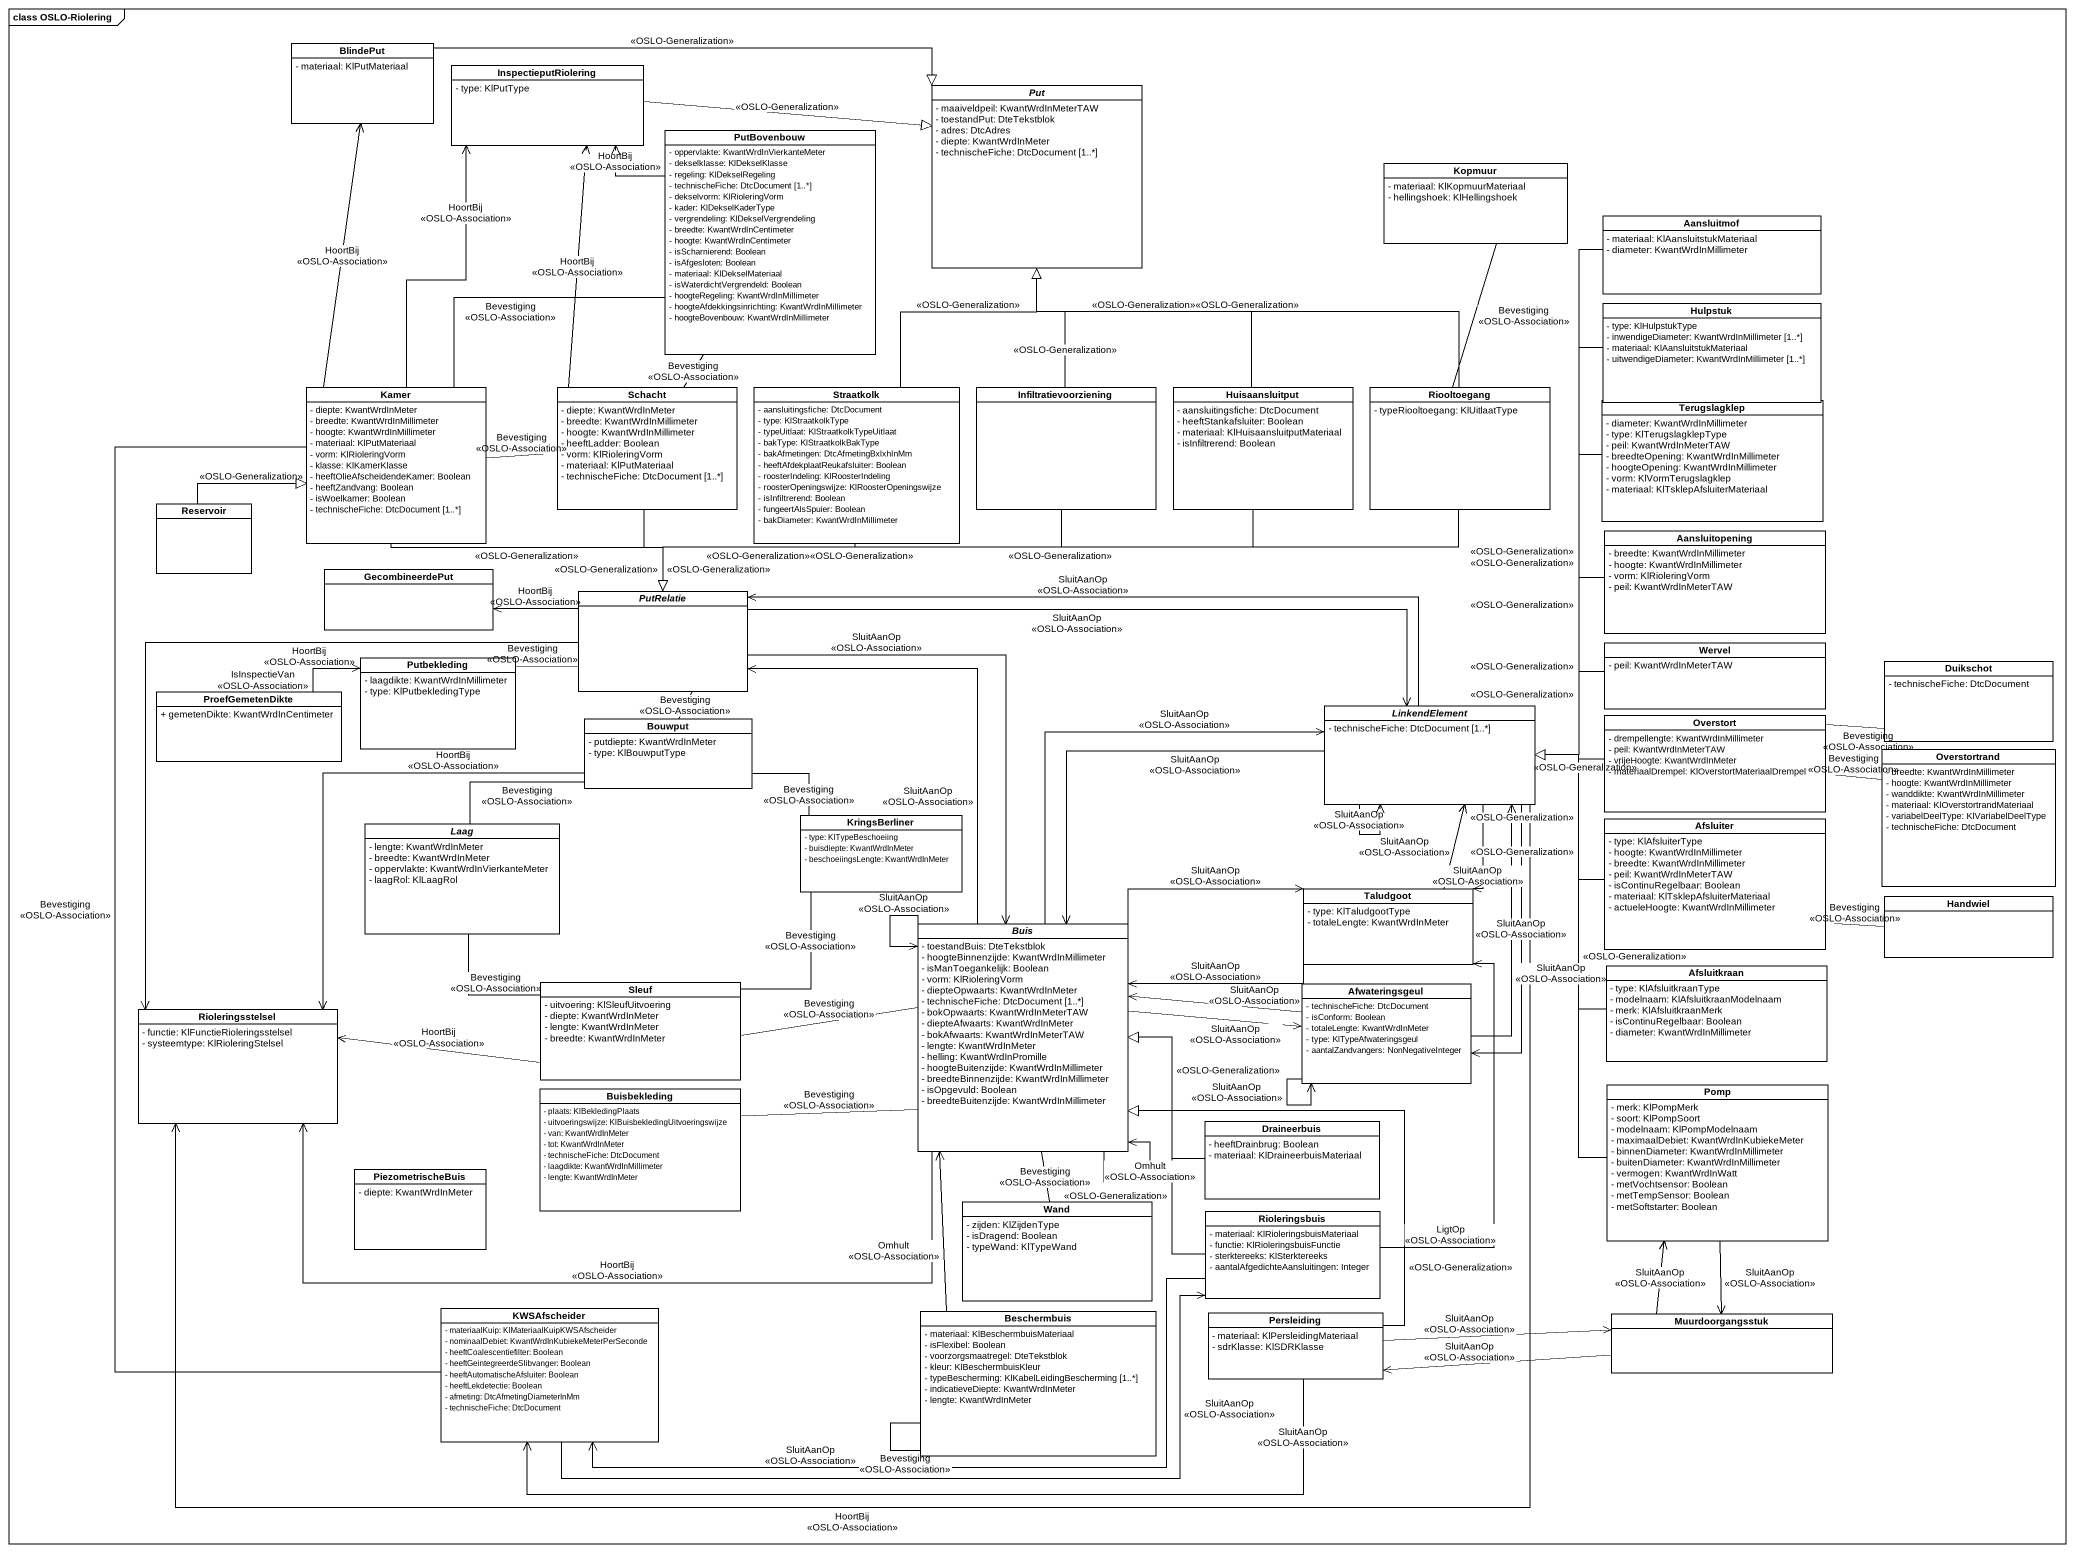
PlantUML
@startuml
mainframe class OSLO-Riolering
hide circle
hide empty members
skinparam classAttributeIconSize 0
class BlindePut #FFFFFF {
  - materiaal: KlPutMateriaal
}
class InspectieputRiolering #FFFFFF {
  - type: KlPutType
}
abstract class Put #FFFFFF {
  - maaiveldpeil: KwantWrdInMeterTAW
  - toestandPut: DteTekstblok
  - adres: DtcAdres
  - diepte: KwantWrdInMeter
  - technischeFiche: DtcDocument [1..*]
}
class PutBovenbouw #FFFFFF {
  - oppervlakte: KwantWrdInVierkanteMeter
  - dekselklasse: KlDekselKlasse
  - regeling: KlDekselRegeling
  - technischeFiche: DtcDocument [1..*]
  - dekselvorm: KlRioleringVorm
  - kader: KlDekselKaderType
  - vergrendeling: KlDekselVergrendeling
  - breedte: KwantWrdInCentimeter
  - hoogte: KwantWrdInCentimeter
  - isScharnierend: Boolean
  - isAfgesloten: Boolean
  - materiaal: KlDekselMateriaal
  - isWaterdichtVergrendeld: Boolean
  - hoogteRegeling: KwantWrdInMillimeter
  - hoogteAfdekkingsinrichting: KwantWrdInMillimeter
  - hoogteBovenbouw: KwantWrdInMillimeter
}
class Kopmuur #FFFFFF {
  - materiaal: KlKopmuurMateriaal
  - hellingshoek: KlHellingshoek
}
class Aansluitmof #FFFFFF {
  - materiaal: KlAansluitstukMateriaal
  - diameter: KwantWrdInMillimeter
}
class Hulpstuk #FFFFFF {
  - type: KlHulpstukType
  - inwendigeDiameter: KwantWrdInMillimeter [1..*]
  - materiaal: KlAansluitstukMateriaal
  - uitwendigeDiameter: KwantWrdInMillimeter [1..*]
}
class Kamer #FFFFFF {
  - diepte: KwantWrdInMeter
  - breedte: KwantWrdInMillimeter
  - hoogte: KwantWrdInMillimeter
  - materiaal: KlPutMateriaal
  - vorm: KlRioleringVorm
  - klasse: KlKamerKlasse
  - heeftOlieAfscheidendeKamer: Boolean
  - heeftZandvang: Boolean
  - isWoelkamer: Boolean
  - technischeFiche: DtcDocument [1..*]
}
class Schacht #FFFFFF {
  - diepte: KwantWrdInMeter
  - breedte: KwantWrdInMillimeter
  - hoogte: KwantWrdInMillimeter
  - heeftLadder: Boolean
  - vorm: KlRioleringVorm
  - materiaal: KlPutMateriaal
  - technischeFiche: DtcDocument [1..*]
}
class Straatkolk #FFFFFF {
  - aansluitingsfiche: DtcDocument
  - type: KlStraatkolkType
  - typeUitlaat: KlStraatkolkTypeUitlaat
  - bakType: KlStraatkolkBakType
  - bakAfmetingen: DtcAfmetingBxlxhInMm
  - heeftAfdekplaatReukafsluiter: Boolean
  - roosterIndeling: KlRoosterIndeling
  - roosterOpeningswijze: KlRoosterOpeningswijze
  - isInfiltrerend: Boolean
  - fungeertAlsSpuier: Boolean
  - bakDiameter: KwantWrdInMillimeter
}
class Infiltratievoorziening #FFFFFF
class Huisaansluitput #FFFFFF {
  - aansluitingsfiche: DtcDocument
  - heeftStankafsluiter: Boolean
  - materiaal: KlHuisaansluitputMateriaal
  - isInfiltrerend: Boolean
}
class Riooltoegang #FFFFFF {
  - typeRiooltoegang: KlUitlaatType
}
class Terugslagklep #FFFFFF {
  - diameter: KwantWrdInMillimeter
  - type: KlTerugslagklepType
  - peil: KwantWrdInMeterTAW
  - breedteOpening: KwantWrdInMillimeter
  - hoogteOpening: KwantWrdInMillimeter
  - vorm: KlVormTerugslagklep
  - materiaal: KlTsklepAfsluiterMateriaal
}
class Reservoir #FFFFFF
class Aansluitopening #FFFFFF {
  - breedte: KwantWrdInMillimeter
  - hoogte: KwantWrdInMillimeter
  - vorm: KlRioleringVorm
  - peil: KwantWrdInMeterTAW
}
class GecombineerdePut #FFFFFF
abstract class PutRelatie #FFFFFF
class Wervel #FFFFFF {
  - peil: KwantWrdInMeterTAW
}
class Putbekleding #FFFFFF {
  - laagdikte: KwantWrdInMillimeter
  - type: KlPutbekledingType
}
class Duikschot #FFFFFF {
  - technischeFiche: DtcDocument
}
class ProefGemetenDikte #FFFFFF {
  + gemetenDikte: KwantWrdInCentimeter
}
class Bouwput #FFFFFF {
  - putdiepte: KwantWrdInMeter
  - type: KlBouwputType
}
abstract class LinkendElement #FFFFFF {
  - technischeFiche: DtcDocument [1..*]
}
class Overstort #FFFFFF {
  - drempellengte: KwantWrdInMillimeter
  - peil: KwantWrdInMeterTAW
  - vrijeHoogte: KwantWrdInMeter
  - materiaalDrempel: KlOverstortMateriaalDrempel
}
class Overstortrand #FFFFFF {
  - breedte: KwantWrdInMillimeter
  - hoogte: KwantWrdInMillimeter
  - wanddikte: KwantWrdInMillimeter
  - materiaal: KlOverstortrandMateriaal
  - variabelDeelType: KlVariabelDeelType
  - technischeFiche: DtcDocument
}
abstract class Laag #FFFFFF {
  - lengte: KwantWrdInMeter
  - breedte: KwantWrdInMeter
  - oppervlakte: KwantWrdInVierkanteMeter
  - laagRol: KlLaagRol
}
class KringsBerliner #FFFFFF {
  - type: KlTypeBeschoeiing
  - buisdiepte: KwantWrdInMeter
  - beschoeiingsLengte: KwantWrdInMeter
}
class Afsluiter #FFFFFF {
  - type: KlAfsluiterType
  - hoogte: KwantWrdInMillimeter
  - breedte: KwantWrdInMillimeter
  - peil: KwantWrdInMeterTAW
  - isContinuRegelbaar: Boolean
  - materiaal: KlTsklepAfsluiterMateriaal
  - actueleHoogte: KwantWrdInMillimeter
}
class Taludgoot #FFFFFF {
  - type: KlTaludgootType
  - totaleLengte: KwantWrdInMeter
}
class Handwiel #FFFFFF
abstract class Buis #FFFFFF {
  - toestandBuis: DteTekstblok
  - hoogteBinnenzijde: KwantWrdInMillimeter
  - isManToegankelijk: Boolean
  - vorm: KlRioleringVorm
  - diepteOpwaarts: KwantWrdInMeter
  - technischeFiche: DtcDocument [1..*]
  - bokOpwaarts: KwantWrdInMeterTAW
  - diepteAfwaarts: KwantWrdInMeter
  - bokAfwaarts: KwantWrdInMeterTAW
  - lengte: KwantWrdInMeter
  - helling: KwantWrdInPromille
  - hoogteBuitenzijde: KwantWrdInMillimeter
  - breedteBinnenzijde: KwantWrdInMillimeter
  - isOpgevuld: Boolean
  - breedteBuitenzijde: KwantWrdInMillimeter
}
class Sleuf #FFFFFF {
  - uitvoering: KlSleufUitvoering
  - diepte: KwantWrdInMeter
  - lengte: KwantWrdInMeter
  - breedte: KwantWrdInMeter
}
class Afwateringsgeul #FFFFFF {
  - technischeFiche: DtcDocument
  - isConform: Boolean
  - totaleLengte: KwantWrdInMeter
  - type: KlTypeAfwateringsgeul
  - aantalZandvangers: NonNegativeInteger
}
class Afsluitkraan #FFFFFF {
  - type: KlAfsluitkraanType
  - modelnaam: KlAfsluitkraanModelnaam
  - merk: KlAfsluitkraanMerk
  - isContinuRegelbaar: Boolean
  - diameter: KwantWrdInMillimeter
}
class Rioleringsstelsel #FFFFFF {
  - functie: KlFunctieRioleringsstelsel
  - systeemtype: KlRioleringStelsel
}
class Buisbekleding #FFFFFF {
  - plaats: KlBekledingPlaats
  - uitvoeringswijze: KlBuisbekledingUitvoeringswijze
  - van: KwantWrdInMeter
  - tot: KwantWrdInMeter
  - technischeFiche: DtcDocument
  - laagdikte: KwantWrdInMillimeter
  - lengte: KwantWrdInMeter
}
class Pomp #FFFFFF {
  - merk: KlPompMerk
  - soort: KlPompSoort
  - modelnaam: KlPompModelnaam
  - maximaalDebiet: KwantWrdInKubiekeMeter
  - binnenDiameter: KwantWrdInMillimeter
  - buitenDiameter: KwantWrdInMillimeter
  - vermogen: KwantWrdInWatt
  - metVochtsensor: Boolean
  - metTempSensor: Boolean
  - metSoftstarter: Boolean
}
class Draineerbuis #FFFFFF {
  - heeftDrainbrug: Boolean
  - materiaal: KlDraineerbuisMateriaal
}
class PiezometrischeBuis #FFFFFF {
  - diepte: KwantWrdInMeter
}
class Wand #FFFFFF {
  - zijden: KlZijdenType
  - isDragend: Boolean
  - typeWand: KlTypeWand
}
class Rioleringsbuis #FFFFFF {
  - materiaal: KlRioleringsbuisMateriaal
  - functie: KlRioleringsbuisFunctie
  - sterktereeks: KlSterktereeks
  - aantalAfgedichteAansluitingen: Integer
}
class KWSAfscheider #FFFFFF {
  - materiaalKuip: KlMateriaalKuipKWSAfscheider
  - nominaalDebiet: KwantWrdInKubiekeMeterPerSeconde
  - heeftCoalescentiefilter: Boolean
  - heeftGeintegreerdeSlibvanger: Boolean
  - heeftAutomatischeAfsluiter: Boolean
  - heeftLekdetectie: Boolean
  - afmeting: DtcAfmetingDiameterInMm
  - technischeFiche: DtcDocument
}
class Beschermbuis #FFFFFF {
  - materiaal: KlBeschermbuisMateriaal
  - isFlexibel: Boolean
  - voorzorgsmaatregel: DteTekstblok
  - kleur: KlBeschermbuisKleur
  - typeBescherming: KlKabelLeidingBescherming [1..*]
  - indicatieveDiepte: KwantWrdInMeter
  - lengte: KwantWrdInMeter
}
class Persleiding #FFFFFF {
  - materiaal: KlPersleidingMateriaal
  - sdrKlasse: KlSDRKlasse
}
class Muurdoorgangsstuk #FFFFFF
BlindePut -right-|> Put : <<OSLO-Generalization>>
InspectieputRiolering -right-|> Put : <<OSLO-Generalization>>
PutBovenbouw -up-> InspectieputRiolering : HoortBij\n<<OSLO-Association>>
PutBovenbouw -left- Kamer : Bevestiging\n<<OSLO-Association>>
PutBovenbouw -- Schacht : Bevestiging\n<<OSLO-Association>>
Kopmuur -- Riooltoegang : Bevestiging\n<<OSLO-Association>>
Aansluitmof --|> LinkendElement : <<OSLO-Generalization>>
Hulpstuk --|> LinkendElement : <<OSLO-Generalization>>
Kamer -up-> BlindePut : HoortBij\n<<OSLO-Association>>
Kamer -up-> InspectieputRiolering : HoortBij\n<<OSLO-Association>>
Kamer --|> PutRelatie : <<OSLO-Generalization>>
Schacht -up-> InspectieputRiolering : HoortBij\n<<OSLO-Association>>
Schacht -left- Kamer : Bevestiging\n<<OSLO-Association>>
Schacht --|> PutRelatie : <<OSLO-Generalization>>
Straatkolk -up-|> Put : <<OSLO-Generalization>>
Straatkolk --|> PutRelatie : <<OSLO-Generalization>>
Infiltratievoorziening -up-|> Put : <<OSLO-Generalization>>
Infiltratievoorziening -left-|> PutRelatie : <<OSLO-Generalization>>
Huisaansluitput -up-|> Put : <<OSLO-Generalization>>
Huisaansluitput -left-|> PutRelatie : <<OSLO-Generalization>>
Riooltoegang -up-|> Put : <<OSLO-Generalization>>
Riooltoegang -left-|> PutRelatie : <<OSLO-Generalization>>
Terugslagklep --|> LinkendElement : <<OSLO-Generalization>>
Reservoir -right-|> Kamer : <<OSLO-Generalization>>
Aansluitopening --|> LinkendElement : <<OSLO-Generalization>>
PutRelatie -left-> GecombineerdePut : HoortBij\n<<OSLO-Association>>
PutRelatie -- Bouwput : Bevestiging\n<<OSLO-Association>>
PutRelatie -right-> LinkendElement : SluitAanOp\n<<OSLO-Association>>
PutRelatie --> Buis : SluitAanOp\n<<OSLO-Association>>
PutRelatie --> Rioleringsstelsel : HoortBij\n<<OSLO-Association>>
Wervel -left-|> LinkendElement : <<OSLO-Generalization>>
Putbekleding -right- PutRelatie : Bevestiging\n<<OSLO-Association>>
ProefGemetenDikte -right-> Putbekleding : IsInspectieVan\n<<OSLO-Association>>
Bouwput --> Rioleringsstelsel : HoortBij\n<<OSLO-Association>>
LinkendElement -left-> PutRelatie : SluitAanOp\n<<OSLO-Association>>
LinkendElement --> LinkendElement : SluitAanOp\n<<OSLO-Association>>
LinkendElement --> Taludgoot : SluitAanOp\n<<OSLO-Association>>
LinkendElement --> Buis : SluitAanOp\n<<OSLO-Association>>
LinkendElement --> Afwateringsgeul : SluitAanOp\n<<OSLO-Association>>
LinkendElement -left-> Rioleringsstelsel : HoortBij\n<<OSLO-Association>>
Overstort -right- Duikschot : Bevestiging\n<<OSLO-Association>>
Overstort -left-|> LinkendElement : <<OSLO-Generalization>>
Overstort -right- Overstortrand : Bevestiging\n<<OSLO-Association>>
Laag -up- Bouwput : Bevestiging\n<<OSLO-Association>>
KringsBerliner -left- Bouwput : Bevestiging\n<<OSLO-Association>>
KringsBerliner -- Sleuf : Bevestiging\n<<OSLO-Association>>
Afsluiter -left-|> LinkendElement : <<OSLO-Generalization>>
Taludgoot -up-> LinkendElement : SluitAanOp\n<<OSLO-Association>>
Taludgoot -left-> Buis : SluitAanOp\n<<OSLO-Association>>
Handwiel -left- Afsluiter : Bevestiging\n<<OSLO-Association>>
Buis -up-> PutRelatie : SluitAanOp\n<<OSLO-Association>>
Buis -up-> LinkendElement : SluitAanOp\n<<OSLO-Association>>
Buis -right-> Taludgoot : SluitAanOp\n<<OSLO-Association>>
Buis --> Buis : SluitAanOp\n<<OSLO-Association>>
Buis --> Buis : Omhult\n<<OSLO-Association>>
Buis -right-> Afwateringsgeul : SluitAanOp\n<<OSLO-Association>>
Buis -left-> Rioleringsstelsel : HoortBij\n<<OSLO-Association>>
Buis -- Wand : Bevestiging\n<<OSLO-Association>>
Sleuf -up- Laag : Bevestiging\n<<OSLO-Association>>
Sleuf -right- Buis : Bevestiging\n<<OSLO-Association>>
Sleuf -left-> Rioleringsstelsel : HoortBij\n<<OSLO-Association>>
Afwateringsgeul -up-> LinkendElement : SluitAanOp\n<<OSLO-Association>>
Afwateringsgeul -left-> Buis : SluitAanOp\n<<OSLO-Association>>
Afwateringsgeul --> Afwateringsgeul : SluitAanOp\n<<OSLO-Association>>
Afsluitkraan -up-|> LinkendElement : <<OSLO-Generalization>>
Buisbekleding -right- Buis : Bevestiging\n<<OSLO-Association>>
Pomp -up-|> LinkendElement : <<OSLO-Generalization>>
Pomp --> Muurdoorgangsstuk : SluitAanOp\n<<OSLO-Association>>
Draineerbuis -left-|> Buis : <<OSLO-Generalization>>
Rioleringsbuis -up-> Taludgoot : LigtOp\n<<OSLO-Association>>
Rioleringsbuis -up-|> Buis : <<OSLO-Generalization>>
Rioleringsbuis -left-> KWSAfscheider : SluitAanOp\n<<OSLO-Association>>
KWSAfscheider -up- Kamer : Bevestiging\n<<OSLO-Association>>
KWSAfscheider -right-> Rioleringsbuis : SluitAanOp\n<<OSLO-Association>>
Beschermbuis -up-> Buis : Omhult\n<<OSLO-Association>>
Beschermbuis -- Beschermbuis : Bevestiging\n<<OSLO-Association>>
Persleiding -up-|> Buis : <<OSLO-Generalization>>
Persleiding -left-> KWSAfscheider : SluitAanOp\n<<OSLO-Association>>
Persleiding -right-> Muurdoorgangsstuk : SluitAanOp\n<<OSLO-Association>>
Muurdoorgangsstuk -up-> Pomp : SluitAanOp\n<<OSLO-Association>>
Muurdoorgangsstuk -left-> Persleiding : SluitAanOp\n<<OSLO-Association>>
@enduml
